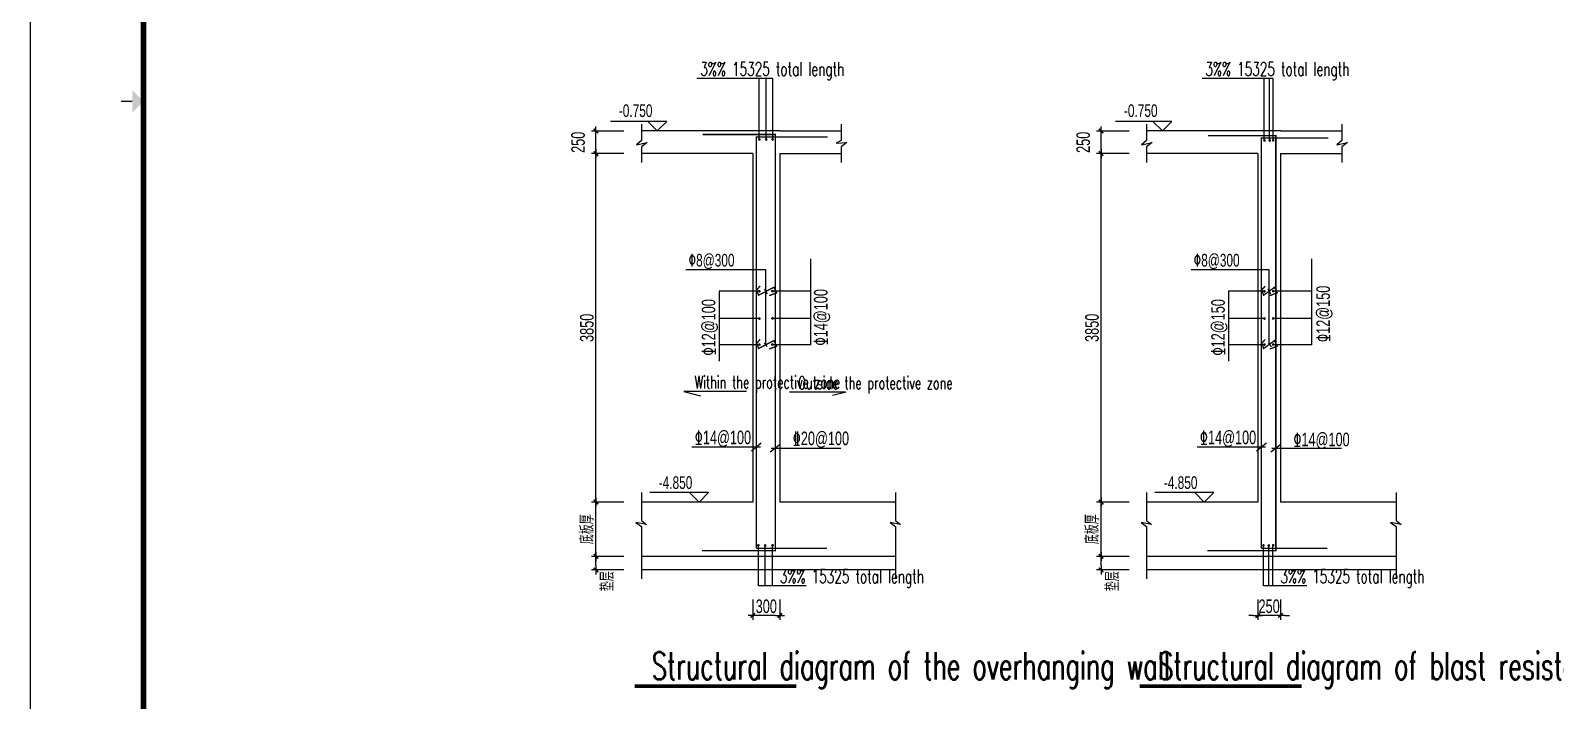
# Model space of a CAD drawing. Extents: x 68709 to 334654, y -65926 to 107615.
# Drawn here: x 68709 to 119321, y 24657 to 46886 of the extents above; entities that cross this region are included whole.
import ezdxf
from ezdxf.xclip import XClip

# ---------------------------------------------------------------- set-up
doc = ezdxf.new("R2010")
doc.units = 0
doc.header["$LTSCALE"] = 2000
doc.header["$MEASUREMENT"] = 0
doc.header["$XCLIPFRAME"] = 0
doc.linetypes.add('DASH', pattern=[0.35, 0.25, -0.1])
doc.linetypes.add('DOTE', pattern=[2.42, 2, -0.2, 0.02, -0.2])
doc.layers.get('0').update_dxf_attribs({"linetype": 'CONTINUOUS'})
doc.layers.get('Defpoints').update_dxf_attribs({"linetype": 'CONTINUOUS'})
for name, color, linetype in [('AXIS', 3, 'CONTINUOUS'), ('dote', 8, 'CONTINUOUS'), ('RFPM$0$0-详图-line', 6, 'CONTINUOUS'), ('RFPM$0$0-详图-text', 4, 'CONTINUOUS'), ('RFPM$0$0-详图-钢筋', 1, 'CONTINUOUS')]:
    doc.layers.add(name, color=color, linetype=linetype)
doc.styles.add('DIM_FONT', font='SIMPLEX.shx', dxfattribs={"width": 0.8})
doc.styles.add('MEN', font='tjromans.shx', dxfattribs={"width": 0.7, "bigfont": 'tjhztxt.shx'})
doc.styles.add('RFPM$0$link', font='tj03-romand1.shx', dxfattribs={"width": 0.7, "bigfont": 'hztxt5.shx'})
doc.styles.add('TONGJI-FONT', font='simplex.shx', dxfattribs={"width": 0.65})
doc.dimstyles.new('DIMN300', dxfattribs={"dimscale": 1.5, "dimtxt": 300, "dimasz": 100, "dimexe": 100, "dimexo": 100, "dimgap": 100, "dimtad": 1, "dimdec": 0, "dimtxsty": 'MEN', "dimblk": 'ARCHTICK', "dimcen": 1.5, "dimdle": 100, "dimclrt": 7, "dimazin": 2, "dimtfac": 1, "dimtdec": 0, "dimtix": 1, "dimtmove": 2, "dimatfit": 3, "dimfxl": 0, "dimarcsym": 0})
doc.dimstyles.new('RFPM$0$jg-100p2', dxfattribs={"dimtxt": 300, "dimasz": 100, "dimexe": 100, "dimexo": 100, "dimgap": 50, "dimtad": 1, "dimdec": 0, "dimlfac": 0.5, "dimtxsty": 'RFPM$0$link', "dimblk": 'RFPM$0$0-dim-mark', "dimcen": 100, "dimazin": 2, "dimtfac": 1, "dimtdec": 0, "dimtix": 1, "dimtmove": 2, "dimatfit": 3, "dimldrblk": 'RFPM$0$0-dim-mark', "dimfxl": 0, "dimarcsym": 0})

# ---------------------------------------------------------------- blocks, each defined once
blk = doc.blocks.new('0x_tk_A0_LIN$0$TJAD_TK_A0')
blk.add_line((973, -441.7), (973, 399.3))
at = {"const_width": 1.2}
blk.add_lwpolyline([(2152, -431.7), (2152, 389.3), (998, 389.3), (998, -431.7)], close=True, dxfattribs=at)
at = {"const_width": 0.3}
blk.add_lwpolyline([(995.5, -21.2), (993, -21.2)], dxfattribs=at)
blk.add_solid([(995.5, -23.7), (995.5, -18.7), (998, -21.2)])
blk = doc.blocks.new('0x_tk_A0_LIN')
blk.add_blockref('0x_tk_A0_LIN$0$TJAD_TK_A0', (-973, 441.7))
blk = doc.blocks.new('RFPM$0$0-dim-mark')
blk.add_line((-1, 0), (1, 0))
at = {"color": 0, "linetype": 'ByBlock', "const_width": 0.35}
blk.add_lwpolyline([(-0.5, -0.5), (0.5, 0.5)], dxfattribs=at)
blk = doc.blocks.new('*D187')
at = {"layer": 'Defpoints', "color": 0, "transparency": 16777216}
for p in [(518493971, 4145111374), (518494689, 4145111374), (518494689, 4145103674)]:
    blk.add_point(p, dxfattribs=at)
at = {"layer": 'RFPM$0$0-详图-text', "color": 0, "lineweight": -2, "transparency": 16777216}
for p, q in [((518494589, 4145111374), (518493871, 4145111374)), ((518493971, 4145103774), (518493971, 4145111274)), ((518494589, 4145103674), (518493871, 4145103674))]:
    blk.add_line(p, q, dxfattribs=at)
at = {"layer": 'RFPM$0$0-详图-text', "color": 0, "lineweight": -2, "transparency": 16777216, "xscale": 100, "yscale": 100, "zscale": 100}
for p, rotation in [((518493971, 4145111374), 90), ((518493971, 4145103674), 270)]:
    blk.add_blockref('RFPM$0$0-dim-mark', p, dxfattribs=dict(at, rotation=rotation))
at = {"layer": 'RFPM$0$0-详图-text', "color": 0, "transparency": 16777216, "insert": (518493771, 4145107524), "char_height": 300, "attachment_point": 5, "rotation": 90, "style": 'RFPM$0$link'}
blk.add_mtext('\\A1;3850', dxfattribs=at)
blk = doc.blocks.new('*D188')
at = {"layer": 'Defpoints', "color": 0, "transparency": 16777216}
for p in [(518493971, 4145103674), (518494689, 4145103674), (518494689, 4145102474)]:
    blk.add_point(p, dxfattribs=at)
at = {"layer": 'RFPM$0$0-详图-text', "color": 0, "lineweight": -2, "transparency": 16777216}
for p, q in [((518494589, 4145103674), (518493871, 4145103674)), ((518493971, 4145102574), (518493971, 4145103574)), ((518494589, 4145102474), (518493871, 4145102474))]:
    blk.add_line(p, q, dxfattribs=at)
at = {"layer": 'RFPM$0$0-详图-text', "color": 0, "lineweight": -2, "transparency": 16777216, "xscale": 100, "yscale": 100, "zscale": 100}
for p, rotation in [((518493971, 4145103674), 90), ((518493971, 4145102474), 270)]:
    blk.add_blockref('RFPM$0$0-dim-mark', p, dxfattribs=dict(at, rotation=rotation))
at = {"layer": 'RFPM$0$0-详图-text', "color": 0, "transparency": 16777216, "insert": (518493771, 4145103074), "char_height": 300, "attachment_point": 5, "rotation": 90, "style": 'RFPM$0$link'}
blk.add_mtext('\\A1;底板厚', dxfattribs=at)
blk = doc.blocks.new('*D189')
at = {"layer": 'Defpoints', "color": 0, "transparency": 16777216}
for p in [(518493971, 4145102474), (518494689, 4145102474), (518494689, 4145102174)]:
    blk.add_point(p, dxfattribs=at)
at = {"layer": 'RFPM$0$0-详图-text', "color": 0, "lineweight": -2, "transparency": 16777216}
for p, q in [((518494589, 4145102474), (518493871, 4145102474)), ((518494589, 4145102174), (518493871, 4145102174)), ((518493971, 4145102274), (518493971, 4145102374))]:
    blk.add_line(p, q, dxfattribs=at)
at = {"layer": 'RFPM$0$0-详图-text', "color": 0, "lineweight": -2, "transparency": 16777216, "xscale": 100, "yscale": 100, "zscale": 100}
for p, rotation in [((518493971, 4145102474), 90), ((518493971, 4145102174), 270)]:
    blk.add_blockref('RFPM$0$0-dim-mark', p, dxfattribs=dict(at, rotation=rotation))
at = {"layer": 'RFPM$0$0-详图-text', "color": 0, "transparency": 16777216, "insert": (518494221, 4145101924), "char_height": 300, "attachment_point": 5, "rotation": 90, "style": 'RFPM$0$link'}
blk.add_mtext('\\A1;垫层', dxfattribs=at)
blk = doc.blocks.new('*D190')
at = {"layer": 'Defpoints', "color": 0, "transparency": 16777216}
for p in [(518497436, 4145101624), (518498036, 4145101624), (518497436, 4145101169)]:
    blk.add_point(p, dxfattribs=at)
at = {"layer": 'RFPM$0$0-详图-text', "color": 0, "lineweight": -2, "transparency": 16777216}
for p, q in [((518497436, 4145101524), (518497436, 4145101069)), ((518498036, 4145101524), (518498036, 4145101069)), ((518497936, 4145101169), (518497536, 4145101169))]:
    blk.add_line(p, q, dxfattribs=at)
at = {"layer": 'RFPM$0$0-详图-text', "color": 0, "lineweight": -2, "transparency": 16777216, "xscale": 100, "yscale": 100, "zscale": 100, "rotation": 180}
blk.add_blockref('RFPM$0$0-dim-mark', (518497436, 4145101169), dxfattribs=at)
at = {"layer": 'RFPM$0$0-详图-text', "color": 0, "lineweight": -2, "transparency": 16777216, "xscale": 100, "yscale": 100, "zscale": 100}
blk.add_blockref('RFPM$0$0-dim-mark', (518498036, 4145101169), dxfattribs=at)
at = {"layer": 'RFPM$0$0-详图-text', "color": 0, "transparency": 16777216, "insert": (518497736, 4145101369), "char_height": 300, "attachment_point": 5, "style": 'RFPM$0$link'}
blk.add_mtext('\\A1;300', dxfattribs=at)
blk = doc.blocks.new('*D167')
at = {"layer": 'Defpoints', "color": 0, "transparency": 16777216}
for p in [(518493971, 4145111874), (518494689, 4145111874), (518494689, 4145111374)]:
    blk.add_point(p, dxfattribs=at)
at = {"layer": 'RFPM$0$0-详图-text', "color": 0, "lineweight": -2, "transparency": 16777216}
for p, q in [((518494589, 4145111874), (518493871, 4145111874)), ((518493971, 4145111474), (518493971, 4145111774)), ((518494589, 4145111374), (518493871, 4145111374))]:
    blk.add_line(p, q, dxfattribs=at)
at = {"layer": 'RFPM$0$0-详图-text', "color": 0, "lineweight": -2, "transparency": 16777216, "xscale": 100, "yscale": 100, "zscale": 100}
for p, rotation in [((518493971, 4145111874), 90), ((518493971, 4145111374), 270)]:
    blk.add_blockref('RFPM$0$0-dim-mark', p, dxfattribs=dict(at, rotation=rotation))
at = {"layer": 'RFPM$0$0-详图-text', "color": 0, "transparency": 16777216, "insert": (518493576, 4145111624), "char_height": 300, "attachment_point": 5, "rotation": 90, "style": 'RFPM$0$link'}
blk.add_mtext('\\A1;250', dxfattribs=at)
blk = doc.blocks.new('*D209')
at = {"layer": 'Defpoints', "color": 0, "transparency": 16777216}
for p in [(518505138, 4145111374), (518505856, 4145111374), (518505856, 4145103674)]:
    blk.add_point(p, dxfattribs=at)
at = {"layer": 'RFPM$0$0-详图-text', "color": 0, "lineweight": -2, "transparency": 16777216}
for p, q in [((518505756, 4145111374), (518505038, 4145111374)), ((518505138, 4145103774), (518505138, 4145111274)), ((518505756, 4145103674), (518505038, 4145103674))]:
    blk.add_line(p, q, dxfattribs=at)
at = {"layer": 'RFPM$0$0-详图-text', "color": 0, "lineweight": -2, "transparency": 16777216, "xscale": 100, "yscale": 100, "zscale": 100}
for p, rotation in [((518505138, 4145111374), 90), ((518505138, 4145103674), 270)]:
    blk.add_blockref('RFPM$0$0-dim-mark', p, dxfattribs=dict(at, rotation=rotation))
at = {"layer": 'RFPM$0$0-详图-text', "color": 0, "transparency": 16777216, "insert": (518504938, 4145107524), "char_height": 300, "attachment_point": 5, "rotation": 90, "style": 'RFPM$0$link'}
blk.add_mtext('\\A1;3850', dxfattribs=at)
blk = doc.blocks.new('*D210')
at = {"layer": 'Defpoints', "color": 0, "transparency": 16777216}
for p in [(518505138, 4145103674), (518505856, 4145103674), (518505856, 4145102474)]:
    blk.add_point(p, dxfattribs=at)
at = {"layer": 'RFPM$0$0-详图-text', "color": 0, "lineweight": -2, "transparency": 16777216}
for p, q in [((518505756, 4145103674), (518505038, 4145103674)), ((518505138, 4145102574), (518505138, 4145103574)), ((518505756, 4145102474), (518505038, 4145102474))]:
    blk.add_line(p, q, dxfattribs=at)
at = {"layer": 'RFPM$0$0-详图-text', "color": 0, "lineweight": -2, "transparency": 16777216, "xscale": 100, "yscale": 100, "zscale": 100}
for p, rotation in [((518505138, 4145103674), 90), ((518505138, 4145102474), 270)]:
    blk.add_blockref('RFPM$0$0-dim-mark', p, dxfattribs=dict(at, rotation=rotation))
at = {"layer": 'RFPM$0$0-详图-text', "color": 0, "transparency": 16777216, "insert": (518504938, 4145103074), "char_height": 300, "attachment_point": 5, "rotation": 90, "style": 'RFPM$0$link'}
blk.add_mtext('\\A1;底板厚', dxfattribs=at)
blk = doc.blocks.new('*D211')
at = {"layer": 'Defpoints', "color": 0, "transparency": 16777216}
for p in [(518505138, 4145102474), (518505856, 4145102474), (518505856, 4145102174)]:
    blk.add_point(p, dxfattribs=at)
at = {"layer": 'RFPM$0$0-详图-text', "color": 0, "lineweight": -2, "transparency": 16777216}
for p, q in [((518505756, 4145102474), (518505038, 4145102474)), ((518505756, 4145102174), (518505038, 4145102174)), ((518505138, 4145102274), (518505138, 4145102374))]:
    blk.add_line(p, q, dxfattribs=at)
at = {"layer": 'RFPM$0$0-详图-text', "color": 0, "lineweight": -2, "transparency": 16777216, "xscale": 100, "yscale": 100, "zscale": 100}
for p, rotation in [((518505138, 4145102474), 90), ((518505138, 4145102174), 270)]:
    blk.add_blockref('RFPM$0$0-dim-mark', p, dxfattribs=dict(at, rotation=rotation))
at = {"layer": 'RFPM$0$0-详图-text', "color": 0, "transparency": 16777216, "insert": (518505388, 4145101924), "char_height": 300, "attachment_point": 5, "rotation": 90, "style": 'RFPM$0$link'}
blk.add_mtext('\\A1;垫层', dxfattribs=at)
blk = doc.blocks.new('*D212')
at = {"layer": 'Defpoints', "color": 0, "transparency": 16777216}
for p in [(518508602, 4145101624), (518509102, 4145101624), (518508602, 4145101169)]:
    blk.add_point(p, dxfattribs=at)
at = {"layer": 'RFPM$0$0-详图-text', "color": 0, "lineweight": -2, "transparency": 16777216}
for p, q in [((518508602, 4145101524), (518508602, 4145101069)), ((518509102, 4145101524), (518509102, 4145101069)), ((518508502, 4145101169), (518508402, 4145101169)), ((518509102, 4145101169), (518508602, 4145101169)), ((518509202, 4145101169), (518509302, 4145101169))]:
    blk.add_line(p, q, dxfattribs=at)
at = {"layer": 'RFPM$0$0-详图-text', "color": 0, "lineweight": -2, "transparency": 16777216, "xscale": 100, "yscale": 100, "zscale": 100}
blk.add_blockref('RFPM$0$0-dim-mark', (518508602, 4145101169), dxfattribs=at)
at = {"layer": 'RFPM$0$0-详图-text', "color": 0, "lineweight": -2, "transparency": 16777216, "xscale": 100, "yscale": 100, "zscale": 100, "rotation": 180}
blk.add_blockref('RFPM$0$0-dim-mark', (518509102, 4145101169), dxfattribs=at)
at = {"layer": 'RFPM$0$0-详图-text', "color": 0, "transparency": 16777216, "insert": (518508852, 4145101369), "char_height": 300, "attachment_point": 5, "style": 'RFPM$0$link'}
blk.add_mtext('\\A1;250', dxfattribs=at)
blk = doc.blocks.new('*D213')
at = {"layer": 'Defpoints', "color": 0, "transparency": 16777216}
for p in [(518505138, 4145111874), (518505856, 4145111874), (518505856, 4145111374)]:
    blk.add_point(p, dxfattribs=at)
at = {"layer": 'RFPM$0$0-详图-text', "color": 0, "lineweight": -2, "transparency": 16777216}
for p, q in [((518505756, 4145111874), (518505038, 4145111874)), ((518505138, 4145111474), (518505138, 4145111774)), ((518505756, 4145111374), (518505038, 4145111374))]:
    blk.add_line(p, q, dxfattribs=at)
at = {"layer": 'RFPM$0$0-详图-text', "color": 0, "lineweight": -2, "transparency": 16777216, "xscale": 100, "yscale": 100, "zscale": 100}
for p, rotation in [((518505138, 4145111874), 90), ((518505138, 4145111374), 270)]:
    blk.add_blockref('RFPM$0$0-dim-mark', p, dxfattribs=dict(at, rotation=rotation))
at = {"layer": 'RFPM$0$0-详图-text', "color": 0, "transparency": 16777216, "insert": (518504743, 4145111624), "char_height": 300, "attachment_point": 5, "rotation": 90, "style": 'RFPM$0$link'}
blk.add_mtext('\\A1;250', dxfattribs=at)
blk = doc.blocks.new('_ArchTick')
at = {"color": 0, "linetype": 'ByBlock', "const_width": 0.15}
blk.add_lwpolyline([(-0.5, -0.5), (0.5, 0.5)], dxfattribs=at)
blk = doc.blocks.new('*D28')
at = {"layer": 'AXIS', "color": 0, "lineweight": -2, "transparency": 16777216}
for p, q in [((-5526, 42100), (-7243, 42100)), ((-6943, 34300), (-6943, 42100)), ((-5526, 34300), (-7243, 34300))]:
    blk.add_line(p, q, dxfattribs=at)
at = {"layer": 'Defpoints', "color": 0, "transparency": 16777216}
for p in [(-6943, 42100), (-5166, 42100), (-5166, 34300)]:
    blk.add_point(p, dxfattribs=at)
at = {"layer": 'AXIS', "color": 0, "lineweight": -2, "transparency": 16777216, "xscale": 120, "yscale": 120, "zscale": 120}
for p, rotation in [((-6943, 42100), 90), ((-6943, 34300), 270)]:
    blk.add_blockref('_ArchTick', p, dxfattribs=dict(at, rotation=rotation))
at = {"layer": 'AXIS', "color": 7, "transparency": 16777216, "insert": (-7303, 38200), "char_height": 360, "attachment_point": 5, "rotation": 90, "style": 'DIM_FONT'}
blk.add_mtext('\\A1;7800', dxfattribs=at)
blk = doc.blocks.new('*D42')
at = {"layer": 'AXIS', "color": 0, "lineweight": -2, "transparency": 16777216}
for p, q in [((-5977, 80799), (-8443, 80799)), ((-8143, -2500), (-8143, 80799)), ((-5977, -2500), (-8443, -2500))]:
    blk.add_line(p, q, dxfattribs=at)
at = {"layer": 'Defpoints', "color": 0, "transparency": 16777216}
for p in [(-8143, 80799), (-5617, 80799), (-5617, -2500)]:
    blk.add_point(p, dxfattribs=at)
at = {"layer": 'AXIS', "color": 0, "lineweight": -2, "transparency": 16777216, "xscale": 120, "yscale": 120, "zscale": 120}
for p, rotation in [((-8143, 80799), 90), ((-8143, -2500), 270)]:
    blk.add_blockref('_ArchTick', p, dxfattribs=dict(at, rotation=rotation))
at = {"layer": 'AXIS', "color": 7, "transparency": 16777216, "insert": (-8503, 39150), "char_height": 360, "attachment_point": 5, "rotation": 90, "style": 'DIM_FONT'}
blk.add_mtext('\\A1;83299', dxfattribs=at)
blk = doc.blocks.new('RFPM')
at = {"layer": 'RFPM$0$0-详图-line'}
for p, q in [((518494976.5, 4145112028.1), (518494976.5, 4145111660.8)), ((518499392.9, 4145112028.1), (518499392.9, 4145111660.8)), ((518506142.8, 4145112028.1), (518506142.8, 4145111660.8)), ((518510459.2, 4145112028.1), (518510459.2, 4145111660.8)), ((518494976.5, 4145111660.8), (518494867.8, 4145111569.4)), ((518494867.8, 4145111569.4), (518495099.3, 4145111617.5)), ((518498035.6, 4145111874.2), (518494976.5, 4145111874.2)), ((518495099.3, 4145111617.5), (518494976.5, 4145111525.5)), ((518498035.6, 4145111874.2), (518499392.9, 4145111874.2)), ((518499392.9, 4145111660.8), (518499284.2, 4145111608.3)), ((518499284.2, 4145111608.3), (518499515.7, 4145111617.5)), ((518499515.7, 4145111617.5), (518499392.9, 4145111525.5)), ((518506142.8, 4145111660.8), (518506034.1, 4145111569.4)), ((518506034.1, 4145111569.4), (518506265.6, 4145111617.5)), ((518509101.9, 4145111874.2), (518506142.8, 4145111874.2)), ((518506265.6, 4145111617.5), (518506142.8, 4145111525.5)), ((518509101.9, 4145111874.2), (518510459.2, 4145111874.2)), ((518510459.2, 4145111660.8), (518510350.5, 4145111569.4)), ((518510350.5, 4145111569.4), (518510582, 4145111617.5)), ((518510582, 4145111617.5), (518510459.2, 4145111525.5)), ((518494976.5, 4145111525.5), (518494976.5, 4145111178.1)), ((518497435.6, 4145111374.2), (518494976.5, 4145111374.2)), ((518497435.6, 4145111374.2), (518497435.6, 4145103674.2)), ((518498035.6, 4145111374.2), (518498035.6, 4145103674.2)), ((518498035.6, 4145111374.2), (518499392.9, 4145111374.2)), ((518499392.9, 4145111525.5), (518499392.9, 4145111178.1)), ((518506142.8, 4145111525.5), (518506142.8, 4145111178.1)), ((518508601.9, 4145111374.2), (518506142.8, 4145111374.2)), ((518508601.9, 4145111374.2), (518508601.9, 4145103674.2)), ((518509101.9, 4145111374.2), (518509101.9, 4145103674.2)), ((518509101.9, 4145111374.2), (518510459.2, 4145111374.2)), ((518510459.2, 4145111525.5), (518510459.2, 4145111178.1)), ((518494976.5, 4145103888.2), (518494976.5, 4145103267.8)), ((518500593.6, 4145103888.2), (518500593.6, 4145103267.8)), ((518506142.8, 4145103888.2), (518506142.8, 4145103267.8)), ((518511659.9, 4145103888.2), (518511659.9, 4145103267.8)), ((518497435.6, 4145103674.2), (518494976.5, 4145103674.2)), ((518500593.6, 4145103674.2), (518498035.6, 4145103674.2)), ((518508601.9, 4145103674.2), (518506142.8, 4145103674.2)), ((518511659.9, 4145103674.2), (518509101.9, 4145103674.2)), ((518495085.2, 4145103176.4), (518494853.7, 4145103224.6)), ((518494853.7, 4145103224.6), (518494976.5, 4145103132.5)), ((518494976.5, 4145103267.8), (518495085.2, 4145103176.4)), ((518500702.3, 4145103176.4), (518500470.8, 4145103224.6)), ((518500470.8, 4145103224.6), (518500593.6, 4145103132.5)), ((518500593.6, 4145103267.8), (518500702.3, 4145103176.4)), ((518506251.5, 4145103176.4), (518506020, 4145103224.6)), ((518506020, 4145103224.6), (518506142.8, 4145103132.5)), ((518506142.8, 4145103267.8), (518506251.5, 4145103176.4)), ((518511768.6, 4145103176.4), (518511537.1, 4145103224.6)), ((518511537.1, 4145103224.6), (518511659.9, 4145103132.5)), ((518511659.9, 4145103267.8), (518511768.6, 4145103176.4)), ((518494976.5, 4145103132.5), (518494976.5, 4145101977.1)), ((518500593.6, 4145103132.5), (518500593.6, 4145101977.1)), ((518506142.8, 4145103132.5), (518506142.8, 4145101977.1)), ((518511659.9, 4145103132.5), (518511659.9, 4145101977.1)), ((518500593.6, 4145102474.2), (518494976.5, 4145102474.2)), ((518511659.9, 4145102474.2), (518506142.8, 4145102474.2)), ((518500593.6, 4145102174.2), (518494976.5, 4145102174.2)), ((518511659.9, 4145102174.2), (518506142.8, 4145102174.2))]:
    blk.add_line(p, q, dxfattribs=at)
at = {"layer": 'RFPM$0$0-详图-text'}
for p, q in [((518497876.9, 4145113036.5), (518496202, 4145113036.5)), ((518497579.3, 4145111702.1), (518497579.3, 4145113036.5)), ((518497731.4, 4145111700.9), (518497731.4, 4145113036.5)), ((518497876.9, 4145111705), (518497876.9, 4145113036.5)), ((518508943.2, 4145113036.5), (518507368.3, 4145113036.5)), ((518508745.7, 4145111680.4), (518508745.7, 4145113036.5)), ((518508863.3, 4145111679.2), (518508863.3, 4145113036.5)), ((518508943.2, 4145111683.3), (518508943.2, 4145113036.5)), ((518495536.2, 4145112084.2), (518494291.7, 4145112084.2)), ((518495326.2, 4145111874.2), (518495116.2, 4145112084.2)), ((518495536.2, 4145112084.2), (518495326.2, 4145111874.2)), ((518506702.5, 4145112084.2), (518505458, 4145112084.2)), ((518506492.5, 4145111874.2), (518506282.5, 4145112084.2)), ((518506702.5, 4145112084.2), (518506492.5, 4145111874.2)), ((518498721.4, 4145107150.8), (518498721.4, 4145109046.7)), ((518509798.1, 4145107150.8), (518509798.1, 4145109046.7)), ((518497727.3, 4145108809.2), (518495959.1, 4145108809.2)), ((518497727.3, 4145107150.8), (518497727.3, 4145108809.2)), ((518508856.2, 4145108809.2), (518507125.4, 4145108809.2)), ((518508856.2, 4145107150.8), (518508856.2, 4145108809.2)), ((518496690.6, 4145108332), (518496690.6, 4145106785.3)), ((518497567, 4145108332), (518496690.6, 4145108332)), ((518498721.4, 4145108332), (518497845, 4145108332)), ((518507953.3, 4145108332), (518507953.3, 4145106785.3)), ((518508729.6, 4145108332), (518507953.3, 4145108332)), ((518509798.1, 4145108332), (518508921.8, 4145108332)), ((518497567, 4145107732), (518496690.6, 4145107732)), ((518498721.4, 4145107732), (518497845, 4145107732)), ((518508729.6, 4145107732), (518507953.3, 4145107732)), ((518509798.1, 4145107732), (518508921.8, 4145107732)), ((518497567, 4145107150.8), (518496690.6, 4145107150.8)), ((518498721.4, 4145107150.8), (518497845, 4145107150.8)), ((518508729.6, 4145107150.8), (518507953.3, 4145107150.8)), ((518509798.1, 4145107150.8), (518508921.8, 4145107150.8)), ((518495913.4, 4145106115.8), (518496279.5, 4145106017.8)), ((518497295.9, 4145106115.8), (518495913.4, 4145106115.8)), ((518499481.6, 4145106101.8), (518498249.2, 4145106101.8)), ((518499499, 4145106101.8), (518499202.9, 4145106030.4)), ((518497605.2, 4145104886.8), (518496092.5, 4145104886.8)), ((518497625.7, 4145104974.5), (518497407, 4145104799)), ((518498043.5, 4145104948.7), (518497824.7, 4145104773.2)), ((518499387, 4145104860.9), (518497845.4, 4145104860.9)), ((518508771.5, 4145104886.8), (518507258.8, 4145104886.8)), ((518508792.1, 4145104974.5), (518508573.3, 4145104799)), ((518509109.8, 4145104948.7), (518508891.1, 4145104773.2)), ((518510453.3, 4145104860.9), (518508911.7, 4145104860.9)), ((518496461.4, 4145103884.2), (518495161.8, 4145103884.2)), ((518496251.4, 4145103674.2), (518496041.4, 4145103884.2)), ((518496461.4, 4145103884.2), (518496251.4, 4145103674.2)), ((518507627.8, 4145103884.2), (518506328.1, 4145103884.2)), ((518507417.8, 4145103674.2), (518507207.8, 4145103884.2)), ((518507627.8, 4145103884.2), (518507417.8, 4145103674.2)), ((518497560.9, 4145101823.5), (518497560.9, 4145102730.8)), ((518497711.9, 4145101823.5), (518497711.9, 4145102729)), ((518497870, 4145101823.5), (518497870, 4145102732.2)), ((518508727.2, 4145101823.5), (518508727.2, 4145102730.8)), ((518508843.8, 4145101823.5), (518508843.8, 4145102729)), ((518508936.3, 4145101823.5), (518508936.3, 4145102732.2)), ((518498615.7, 4145101823.5), (518497560.9, 4145101823.5)), ((518509682.1, 4145101823.5), (518508727.2, 4145101823.5))]:
    blk.add_line(p, q, dxfattribs=at)
for points, const_width in [([(518508886.9, 4145108273.7), (518508823.6, 4145108383.3)], 30), ([(518497756, 4145107107.2), (518497689.4, 4145107191.1)], 30), ([(518508902.4, 4145107107.2), (518508835.8, 4145107191.1)], 30), ([(518494822.6, 4145099603), (518498402.1, 4145099603)], 80), ([(518505989, 4145099603), (518509568.5, 4145099603)], 80)]:
    blk.add_lwpolyline(points, dxfattribs=dict(at, const_width=const_width))
at = {"layer": 'RFPM$0$0-详图-钢筋', "const_width": 30}
for points in [[(518496331.2, 4145111796.7), (518497934.1, 4145111796.7), (518497934.1, 4145102601)], [(518499092.8, 4145111744.1), (518497516.4, 4145111744.5), (518497516.4, 4145102653.9)], [(518507497.5, 4145111771.7), (518509000.4, 4145111771.7), (518509000.4, 4145102601)], [(518510159.1, 4145111722.8), (518508682.7, 4145111722.8), (518508682.7, 4145102653.9)], [(518497798.6, 4145108235.2), (518497965.1, 4145108296.7), (518497903.1, 4145108420.2), (518497563.5, 4145108244.7), (518497522.8, 4145108363.2), (518497600.6, 4145108448.7)], [(518497758.7, 4145108273.7), (518497695.4, 4145108383.3)], [(518508865, 4145108235.2), (518509031.5, 4145108296.7), (518508969.5, 4145108420.2), (518508729.8, 4145108244.7), (518508689.1, 4145108363.2), (518508767, 4145108448.7)], [(518497798.6, 4145107056.7), (518497965.1, 4145107118.2), (518497903.1, 4145107241.7), (518497563.5, 4145107066.2), (518497522.8, 4145107184.7), (518497600.6, 4145107270.2)], [(518508865, 4145107056.7), (518509031.5, 4145107118.2), (518508969.5, 4145107241.7), (518508729.8, 4145107066.2), (518508689.1, 4145107184.7), (518508767, 4145107270.2)], [(518497948.9, 4145102601), (518496318.2, 4145102601)], [(518497516.4, 4145102653.9), (518499075.9, 4145102653.9)], [(518509015.3, 4145102601), (518507484.5, 4145102601)], [(518508682.7, 4145102653.9), (518510142.2, 4145102653.9)]]:
    blk.add_lwpolyline(points, dxfattribs=at)
at = {"layer": 'RFPM$0$0-详图-钢筋', "const_width": 28.5}
for points in [[(518497597.4, 4145111685.8, -1), (518497568, 4145111685.8, -1)], [(518497748.7, 4145111684.8, -1), (518497719.2, 4145111684.8, -1)], [(518497890.1, 4145111689, -1), (518497860.6, 4145111689, -1)], [(518508763.8, 4145111664, -1), (518508734.3, 4145111664, -1)], [(518508880.5, 4145111663, -1), (518508851.1, 4145111663, -1)], [(518508956.4, 4145111667.3, -1), (518508927, 4145111667.3, -1)], [(518497597.4, 4145108332, -1), (518497568, 4145108332, -1)], [(518497890.1, 4145108335.2, -1), (518497860.6, 4145108335.2, -1)], [(518508763.8, 4145108332, -1), (518508734.3, 4145108332, -1)], [(518508956.4, 4145108335.2, -1), (518508927, 4145108335.2, -1)], [(518497597.4, 4145107729.1, -1), (518497568, 4145107729.1, -1)], [(518497890.1, 4145107732.3, -1), (518497860.6, 4145107732.3, -1)], [(518508763.8, 4145107729.1, -1), (518508734.3, 4145107729.1, -1)], [(518508956.4, 4145107732.3, -1), (518508927, 4145107732.3, -1)], [(518497597.4, 4145107153.4, -1), (518497568, 4145107153.4, -1)], [(518497890.1, 4145107156.7, -1), (518497860.6, 4145107156.7, -1)], [(518508763.8, 4145107153.4, -1), (518508734.3, 4145107153.4, -1)], [(518508956.4, 4145107156.7, -1), (518508927, 4145107156.7, -1)], [(518497575, 4145102716.1, -1), (518497545.6, 4145102716.1, -1)], [(518497726.3, 4145102714.3, -1), (518497696.9, 4145102714.3, -1)], [(518497890.1, 4145102718.5, -1), (518497860.6, 4145102718.5, -1)], [(518508741.4, 4145102716.1, -1), (518508711.9, 4145102716.1, -1)], [(518508858.2, 4145102714.3, -1), (518508828.8, 4145102714.3, -1)], [(518508956.4, 4145102718.5, -1), (518508927, 4145102718.5, -1)]]:
    blk.add_lwpolyline(points, format="xyb", close=True, dxfattribs=at)
at = {"layer": 'RFPM$0$0-详图-text'}
for s, height, style, width, p in [('3%% 15325 total length', 300, 'TONGJI-FONT', 0.65, (518496275.8, 4145113095.3)), ('3%% 15325 total length', 300, 'TONGJI-FONT', 0.65, (518507442.2, 4145113095.3)), ('-0.750', 280, 'RFPM$0$link', 0.7, (518494476, 4145112183.5)), ('-0.750', 280, 'RFPM$0$link', 0.7, (518505642.4, 4145112183.5)), ('%%1308@300', 280, 'RFPM$0$link', 0.7, (518496016.2, 4145108878.8)), ('%%1308@300', 280, 'RFPM$0$link', 0.7, (518507182.5, 4145108878.8)), ('Within the protective zone', 280, 'TONGJI-FONT', 0.65, (518496151.3, 4145106181.5)), ('Outside the protective zone', 280, 'TONGJI-FONT', 0.65, (518498440.1, 4145106167.5)), ('%%13114@100', 300, 'RFPM$0$link', 0.7, (518496154, 4145104952.4)), ('%%13114@100', 300, 'RFPM$0$link', 0.7, (518507320.3, 4145104952.4)), ('-4.850', 280, 'RFPM$0$link', 0.7, (518495357.8, 4145103963.7)), ('-4.850', 280, 'RFPM$0$link', 0.7, (518506524.1, 4145103963.7)), ('3%% 15325 total length', 300, 'TONGJI-FONT', 0.65, (518498035.9, 4145101880.4)), ('3%% 15325 total length', 300, 'TONGJI-FONT', 0.65, (518509102.2, 4145101880.4)), ('Structural diagram of the overhanging wall', 600, 'TONGJI-FONT', 0.65, (518495205.6, 4145099753)), ('Structural diagram of blast resistant partition wall', 600, 'TONGJI-FONT', 0.65, (518506399, 4145099753))]:
    blk.add_text(s, height=height, dxfattribs=dict(at, style=style, width=width)).set_placement(p)
at = {"layer": 'RFPM$0$0-详图-text', "color": 1, "style": 'RFPM$0$link', "width": 0.7}
for s, p in [('%%13114@100', (518499089.3, 4145107134.9)), ('%%13112@150', (518510196, 4145107209.8))]:
    blk.add_text(s, height=300, rotation=90, dxfattribs=at).set_placement(p)
at = {"layer": 'RFPM$0$0-详图-text', "style": 'RFPM$0$link', "width": 0.7}
for s, p in [('%%13112@100', (518496609.5, 4145106912.4)), ('%%13112@150', (518507872.1, 4145106912.4))]:
    blk.add_text(s, height=300, rotation=90, dxfattribs=at).set_placement(p)
at = {"layer": 'RFPM$0$0-详图-text', "color": 1, "style": 'RFPM$0$link', "width": 0.7}
for s, p in [('%%15320@100', (518498320, 4145104931.3)), ('%%13114@100', (518509386.3, 4145104907.2))]:
    blk.add_text(s, height=300, dxfattribs=at).set_placement(p)
at = {"layer": 'RFPM$0$0-详图-text'}
for base, p1, p2, picture, middle in [((518493971.4, 4145111874.2), (518494689.4, 4145111374.2), (518494689.4, 4145111874.2), '*D167', (518493576.2, 4145111624.2)), ((518505137.8, 4145111874.2), (518505855.7, 4145111374.2), (518505855.7, 4145111874.2), '*D213', (518504742.6, 4145111624.2))]:
    dim = blk.add_linear_dim(base=base, p1=p1, p2=p2, angle=90, dimstyle='RFPM$0$jg-100p2', dxfattribs=at)
    dim.commit()
    dim.dimension.update_dxf_attribs({"geometry": picture, "text_midpoint": middle, "dimtype": 128})
for base, p1, p2, picture, middle in [((518493971.4, 4145111374.2), (518494689.4, 4145103674.2), (518494689.4, 4145111374.2), '*D187', (518493771.4, 4145107524.2)), ((518505137.8, 4145111374.2), (518505855.7, 4145103674.2), (518505855.7, 4145111374.2), '*D209', (518504937.8, 4145107524.2))]:
    dim = blk.add_linear_dim(base=base, p1=p1, p2=p2, angle=90, dimstyle='RFPM$0$jg-100p2', dxfattribs=at)
    dim.commit()
    dim.dimension.update_dxf_attribs({"geometry": picture, "text_midpoint": middle})
for base, p1, p2, picture, middle in [((518493971.4, 4145103674.2), (518494689.4, 4145102474.2), (518494689.4, 4145103674.2), '*D188', (518493771.4, 4145103074.2)), ((518505137.8, 4145103674.2), (518505855.7, 4145102474.2), (518505855.7, 4145103674.2), '*D210', (518504937.8, 4145103074.2))]:
    dim = blk.add_linear_dim(base=base, p1=p1, p2=p2, angle=90, text='base plate thickness', dimstyle='RFPM$0$jg-100p2', dxfattribs=at)
    dim.commit()
    dim.dimension.update_dxf_attribs({"geometry": picture, "text_midpoint": middle})
for base, p1, p2, picture, middle in [((518493971.4, 4145102474.2), (518494689.4, 4145102174.2), (518494689.4, 4145102474.2), '*D189', (518494221.4, 4145101923.5)), ((518505137.8, 4145102474.2), (518505855.7, 4145102174.2), (518505855.7, 4145102474.2), '*D211', (518505387.8, 4145101923.5))]:
    dim = blk.add_linear_dim(base=base, p1=p1, p2=p2, angle=90, text='cushion course', dimstyle='RFPM$0$jg-100p2', dxfattribs=at)
    dim.commit()
    dim.dimension.update_dxf_attribs({"geometry": picture, "text_midpoint": middle, "dimtype": 128})
for base, p1, p2, picture, middle in [((518497435.6, 4145101169.4), (518498035.6, 4145101624.3), (518497435.6, 4145101624.3), '*D190', (518497735.6, 4145101369.4)), ((518508601.9, 4145101169.4), (518509101.9, 4145101624.3), (518508601.9, 4145101624.3), '*D212', (518508851.9, 4145101369.4))]:
    dim = blk.add_linear_dim(base=base, p1=p1, p2=p2, dimstyle='RFPM$0$jg-100p2', dxfattribs=at)
    dim.commit()
    dim.dimension.update_dxf_attribs({"geometry": picture, "text_midpoint": middle})
blk = doc.blocks.new('ZW0702(CQ)')
at = {"layer": 'dote', "linetype": 'DOTE'}
for p, q in [((0, -9319.3), (0, 86030.2)), ((8400, -9319.3), (8400, 86030.2)), ((15300, -9319.3), (15300, 86030.2)), ((16800, -9319.3), (16800, 86030.2))]:
    blk.add_line(p, q, dxfattribs=at)
at = {"layer": 'AXIS'}
for p1, p2, distance, picture, middle in [((-5616.7262, -2500), (-5616.7262, 80799.4668), 2526.5659, '*D42', (-8503.2921, 39149.7334)), ((-5166.3, 34300), (-5166.3, 42100), 1777, '*D28', (-7303.3, 38200))]:
    dim = blk.add_aligned_dim(p1=p1, p2=p2, distance=distance, dimstyle='DIMN300', dxfattribs=at)
    dim.commit()
    dim.dimension.update_dxf_attribs({"geometry": picture, "text_midpoint": middle})

msp = doc.modelspace()

# ---------------------------------------------------------------- block references
at = {"xscale": 150, "yscale": 150, "zscale": 150}
msp.add_blockref('0x_tk_A0_LIN', (68709.2, -18534.8), dxfattribs=at)
at = {"xscale": 1.501262773290653, "yscale": 1.501262773290653, "zscale": 1.501262773290653, "rotation": 2.5543e-11}
msp.add_blockref('RFPM', (-778308220.5, -6222858596.1), dxfattribs=at)
at = {"layer": 'dote', "linetype": 'DASH'}
ref = msp.add_blockref('ZW0702(CQ)', (96056.5, 6927.7), dxfattribs=at)
XClip(ref).set_block_clipping_path([(-15188.9695379891, 94941.8681304126), (-15188.9695379891, 40465.1350641153), (61935.0644099799, 40465.1350641153), (61935.0644099799, 44105.722128633), (59633.1171517283, 44105.722128633), (59633.1171517283, 47050.6298027338), (62623.2616241842, 47050.6298027338), (73235.5720788917, 48471.4198343426), (84175.6449556706, 48471.4198343426), (84175.6449556706, 47354.4222230357), (86928.2956268236, 47354.4222230357), (90677.7338378059, 94792.274815829)])

doc.saveas('drawing.dxf')
